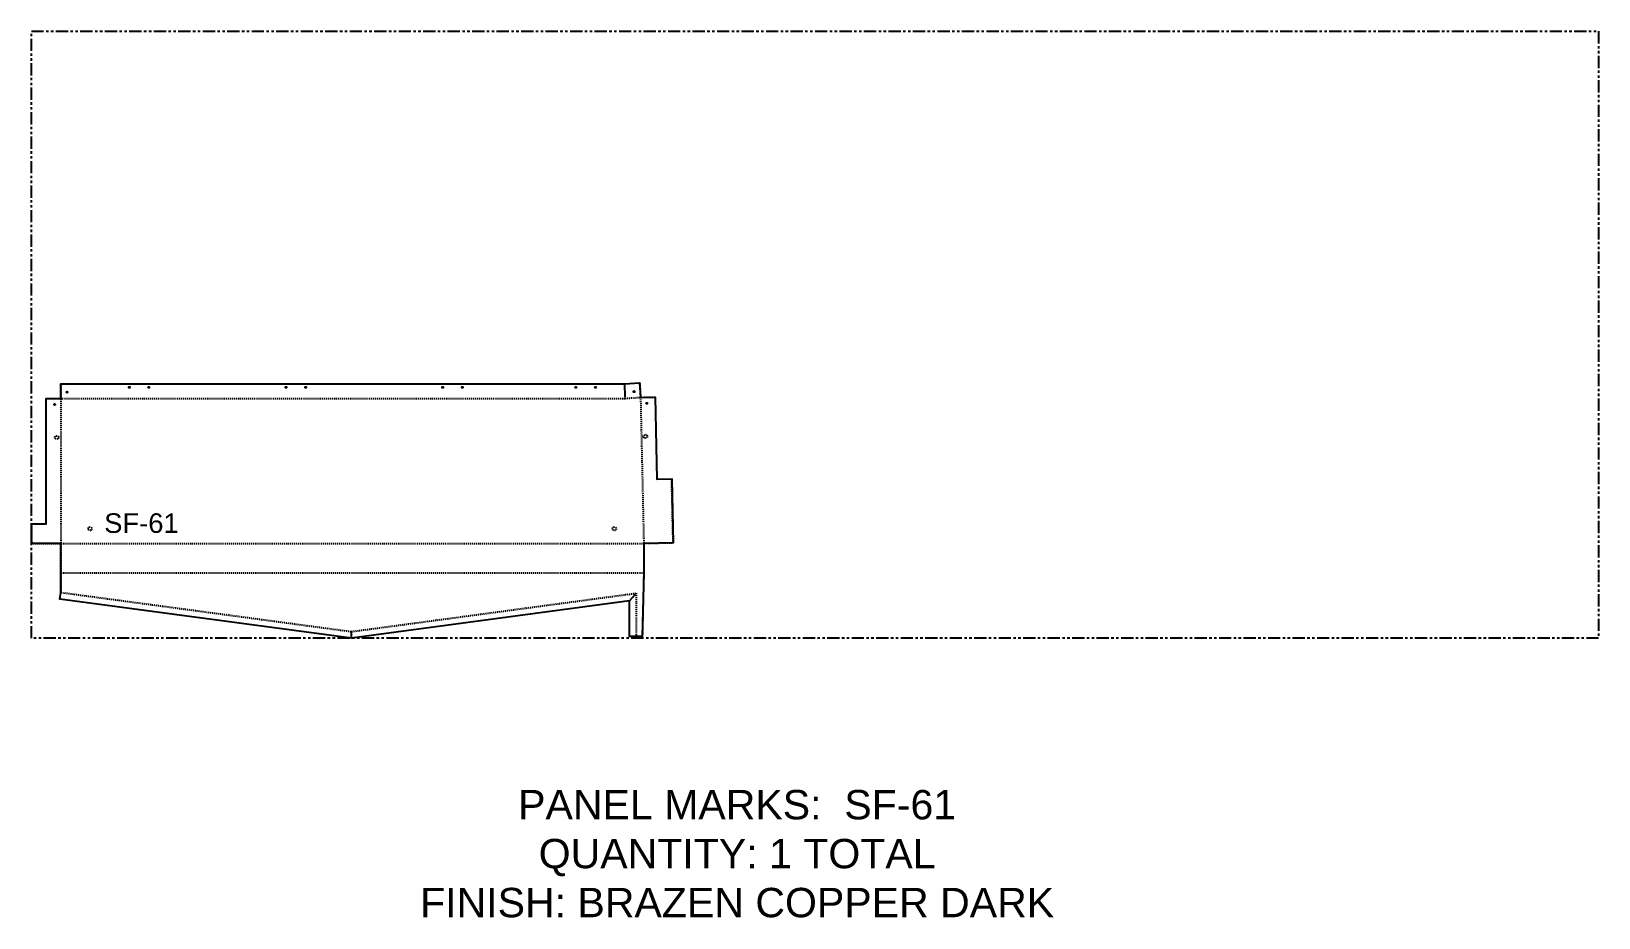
# Model space of a CAD drawing. Header units: inches. Extents: x 0 to 160, y -29 to 62.
import ezdxf

# ---------------------------------------------------------------- set-up
doc = ezdxf.new("R2010")
doc.units = ezdxf.units.IN
doc.header["$MEASUREMENT"] = 0
doc.linetypes.add('HIDDEN', pattern=[0.375, 0.25, -0.125])
doc.linetypes.add('PHANTOM', pattern=[2.5, 1.25, -0.25, 0.25, -0.25, 0.25, -0.25])
for name, color, linetype in [('CUT', 7, 'Continuous'), ('DIMS', 1, 'Continuous'), ('HOLES', 6, 'Continuous'), ('RELIEF', 82, 'Continuous'), ('ROUT', 1, 'HIDDEN'), ('SHEET', 5, 'PHANTOM'), ('TEXT', 2, 'PHANTOM'), ('WEEPS', 3, 'HIDDEN')]:
    doc.layers.add(name, color=color, linetype=linetype)
doc.styles.get("Standard").update_dxf_attribs({"font": 'arial.ttf'})

msp = doc.modelspace()

# ---------------------------------------------------------------- linework, layer by layer
at = {"layer": 'CUT', "ltscale": 0.25}
msp.add_lwpolyline([(3, 4.69), (3, 9.7), (0, 9.7), (0, 11.71), (1.5, 11.71), (1.5, 24.51), (3, 24.51), (3, 26.01), (60.54, 26.01), (62.1, 26.11), (62.19, 24.61), (63.69, 24.64), (63.87, 16.26), (65.37, 16.3), (65.52, 9.77), (62.52, 9.7), (62.52, 6.7), (62.37, 0.17), (61.06, 0.17), (61.06, 3.82), (32.69, 0), (2.91, 4.01)], close=True, dxfattribs=at)
at = {"layer": 'HOLES', "ltscale": 0.25}
for centre in [(10, 25.64), (12, 25.64), (26, 25.64), (28, 25.64), (42, 25.64), (44, 25.64), (55.59, 25.64), (57.59, 25.64), (3.63, 25.14), (61.53, 25.2), (62.83, 24), (2.38, 23.89)]:
    msp.add_circle(centre, 0.0625, dxfattribs=at)
at = {"layer": 'RELIEF'}
for p, q in [((60.54, 26.01), (60.59, 24.64)), ((61.06, 3.82), (61.67, 4.52)), ((32.69, 0), (32.69, 0.57))]:
    msp.add_line(p, q, dxfattribs=at)
at = {"layer": 'ROUT', "ltscale": 0.25}
msp.add_line((3, 6.7), (62.52, 6.7), dxfattribs=at)
for points in [[(3, 26.01), (3, 4.69), (32.69, 0.69), (61.75, 4.61), (61.75, 0.17)], [(62.1, 26.11), (62.19, 24.61), (62.52, 9.7), (62.52, 6.7), (62.37, 0.17)], [(1.5, 24.51), (60.59, 24.51), (62.19, 24.61), (63.69, 24.64)], [(0, 11.71), (0, 9.7), (62.52, 9.7), (65.52, 9.77), (65.37, 16.3)]]:
    msp.add_lwpolyline(points, dxfattribs=at)
at = {"layer": 'SHEET'}
msp.add_lwpolyline([(0, 62), (160, 62), (160, 0), (0, 0)], close=True, dxfattribs=at)
at = {"layer": 'WEEPS', "ltscale": 0.25}
for centre in [(62.69, 20.62), (2.59, 20.51), (6, 11.2), (59.52, 11.2)]:
    msp.add_circle(centre, 0.188, dxfattribs=at)

# ---------------------------------------------------------------- texts
at = {"layer": 'DIMS', "ltscale": 0.25, "insert": (11.24, 10.74), "char_height": 2, "attachment_point": 8}
msp.add_mtext_dynamic_manual_height_columns('SF-61', width=3.0859, gutter_width=10, heights=[2.07], dxfattribs=at)
at = {"layer": 'TEXT', "insert": (72.05, -22.01), "char_height": 3, "attachment_point": 5}
msp.add_mtext_dynamic_manual_height_columns('PANEL MARKS:  SF-61\\PQUANTITY: 1 TOTAL\\PFINISH: BRAZEN COPPER DARK', width=199.7409, gutter_width=1, heights=[0], dxfattribs=at)

doc.saveas('drawing.dxf')
